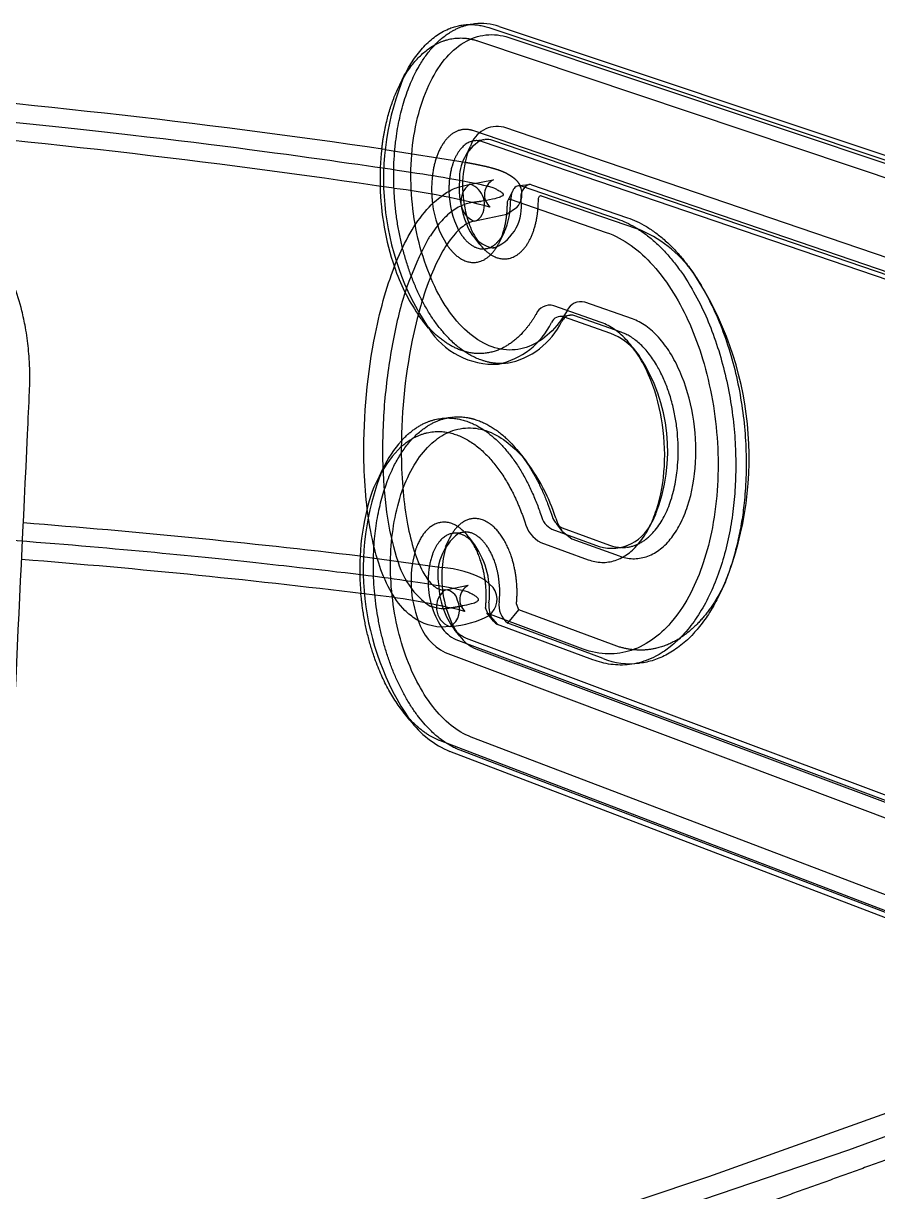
# Model space of a CAD drawing. Header units: millimetres. Extents: x 0 to 1863, y -681 to 0.
# Drawn here: x 1014.34 to 1042.43, y -130.22 to -91.82 of the extents above; entities that cross this region are included whole.
import ezdxf

# ---------------------------------------------------------------- set-up
doc = ezdxf.new("R2010")
doc.units = ezdxf.units.MM
doc.header["$MEASUREMENT"] = 0
doc.layers.add('Make2D$hidden$lines', color=7, linetype='Continuous', true_color=0xffffff)
doc.layers.add('Make2D$visible$lines', color=178, linetype='Continuous', true_color=0x000000)

msp = doc.modelspace()

# ---------------------------------------------------------------- linework, layer by layer
at = {"layer": 'Make2D$hidden$lines'}
for p, q in [((1030.299, -92.287), (1066.528, -104.399)), ((1066.309, -107.541), (1030.141, -95.236)), ((1026.221, -95.963), (1028.865, -96.383)), ((1028.899, -96.161), (1029.046, -95.861)), ((1029.219, -95.676), (1029.519, -95.642)), ((1065.924, -108.009), (1029.78, -95.673)), ((1031.372, -97.488), (1034.531, -98.574)), ((1030.558, -97.886), (1030.237, -98.101)), ((1029.355, -99.085), (1029.164, -98.836)), ((1029.247, -98.929), (1029.313, -99.028)), ((1030.15, -98.688), (1030.007, -98.983)), ((1029.859, -99.193), (1029.533, -99.23)), ((1034.366, -101.535), (1032.803, -100.988)), ((1031.994, -101.449), (1032.316, -101.412)), ((1034.003, -101.975), (1032.44, -101.427)), ((1034.397, -102.494), (1034.591, -102.746)), ((1034.54, -102.682), (1034.495, -102.628)), ((1026.045, -106.703), (1026.164, -106.459)), ((1032.07, -108.518), (1031.878, -108.272)), ((1035.127, -107.958), (1035.013, -108.199)), ((1028.494, -108.58), (1028.81, -108.542)), ((1032.07, -108.518), (1032.375, -108.758)), ((1028.222, -109.019), (1028.35, -108.752)), ((1029.185, -108.959), (1029.008, -108.733)), ((1032.375, -108.758), (1033.932, -109.327)), ((1034.185, -109.04), (1033.894, -109.075)), ((1025.412, -109.335), (1028.109, -109.705)), ((1029.524, -110.12), (1029.792, -110.36)), ((1030.633, -111.097), (1030.555, -110.904)), ((1030.273, -111.533), (1030.633, -111.097)), ((1033.768, -112.26), (1030.633, -111.097)), ((1033.407, -112.699), (1030.273, -111.533)), ((1028.692, -111.966), (1028.508, -111.733)), ((1029.219, -112.38), (1065.036, -125.794)), ((1064.822, -128.878), (1029.064, -115.278)), ((1064.44, -129.343), (1028.706, -115.712))]:
    msp.add_line(p, q, dxfattribs=at)
msp.add_lwpolyline([(1047.111, -126.78), (1041.474, -128.857), (1015.985, -137.521)], dxfattribs=at)
for centre, radius, start, end in [((1035.001, -96.946), 8.819, 157.2714, 213.5628), ((1029.919, -96.119), 0.911, 75.9156, 163.5624), ((1034.712, -96.936), 8.643, 173.4399, 181.5923), ((1030.991, -96.812), 2.166, 154.6436, 159.0178), ((1029.587, -96.232), 0.594, 100.0179, 113.3237), ((1029.582, -96.237), 0.598, 70.6905, 96.0328), ((1032.5, -97.165), 3.718, 167.8546, 199.0316), ((1031.688, -97.237), 3.016, 174.9808, 202.9947), ((1029.423, -97.677), 0.698, 125.4496, 247.679), ((1030.055, -97.451), 0.552, 118.1712, 228.6852), ((1031.167, -97.538), 0.47, 116.8215, 189.3096), ((1023.486, -121.215), 24.163, 75.1467, 82.7737), ((1031.201, -97.303), 2.866, 180.7576, 207.2656), ((1031.143, -97.642), 0.78, 157.0985, 180.7652), ((1030.08, -97.437), 0.656, 316.8178, 25.9075), ((1031.374, -97.59), 0.102, 90.9806, 197.5936), ((1030.956, -97.404), 3.179, 186.2063, 212.16), ((1029.234, -97.843), 1.487, 294.8401, 8.8586), ((1027.923, -97.69), 2.441, 335.8575, 0.8835), ((1033.053, -102.347), 4.052, 35.5329, 68.6128), ((1028.858, -98.067), 1.434, 327.72, 332.98), ((1029.794, -98.614), 0.582, 259.3101, 274.0449), ((1032.481, -97.838), 6.264, 198.4731, 214.5686), ((1032.667, -101.455), 0.486, 73.8639, 157.4042), ((1032.356, -101.711), 0.302, 99.3501, 131.5927), ((1032.346, -101.688), 0.278, 70.1651, 96.2277), ((1029.815, -100.486), 2.541, 212.0303, 273.2576), ((1029.905, -105.862), 5.626, 338.1245, 33.6196), ((1029.685, -108.123), 3.894, 138.473, 154.6973), ((1029.677, -108.659), 4.127, 134.8247, 167.5772), ((1034.284, -109.761), 8.769, 158.2567, 214.4346), ((1032.321, -106.638), 3.1, 331.6538, 334.2248), ((1028.883, -109.128), 0.59, 98.5977, 113.8645), ((1033.101, -107.727), 1.3, 208.4478, 215.1321), ((1030.318, -109.694), 2.181, 155.8572, 159.3796), ((1028.145, -109.769), 1.318, 40.1532, 44.9538), ((1026.889, -110.531), 2.783, 353.0805, 34.3889), ((1034.324, -109.76), 8.922, 177.2693, 185.1393), ((1030.74, -110.147), 3.653, 165.1821, 200.8864), ((1034.047, -107.881), 1.168, 268.3732, 274.3732), ((1031.717, -110.016), 3.621, 175.0784, 206.4703), ((1030.41, -110.178), 2.758, 178.7674, 212.5258), ((1028.62, -111.005), 0.697, 126.0043, 247.0668), ((1030.647, -110.173), 2.653, 182.7925, 213.4646), ((1029.234, -110.76), 0.541, 120.2116, 226.6042), ((1029.254, -110.75), 0.664, 306.8506, 35.8706), ((1023.478, -132.626), 22.142, 75.9562, 83.7274), ((1030.545, -110.968), 0.9, 173.5087, 211.9126), ((1030.716, -110.945), 0.736, 170.6661, 233.0325), ((1030.319, -110.685), 2.071, 212.8814, 216.5518), ((1029.707, -111.218), 1.26, 216.3997, 247.2495), ((1034.322, -110.31), 2.558, 249.0254, 275.9813)]:
    msp.add_arc(centre, radius, start, end, dxfattribs=at)
for points, weights, degree, knots in [([(1030.197, -102.996), (1029.647, -103.044), (1029.101, -102.759), (1027.367, -101.857), (1026.731, -98.87), (1026.095, -95.885), (1027.151, -93.616), (1027.917, -91.969), (1029.18, -91.832)], [710.632197738, 721.694422027, 755.247900225, 662.027298695, 758.036791595, 662.510887144, 756.092887399, 683.159694188, 716.673463659], 2, [3.401153, 3.401153, 3.401153, 5.18271, 5.18271, 10.36542, 10.36542, 15.54813, 15.54813, 19.426469, 19.426469, 19.426469]), ([(1029.107, -97.713), (1030.32, -97.544), (1030.086, -97.351), (1029.023, -96.824), (995.431, -92.612), (918.294, -92.823), (903.762, -93.019), (902.171, -96.198), (901.608, -98.018), (901.568, -99.891), (901.525, -101.915), (902.096, -103.803), (903.774, -108.808), (918.208, -108.416), (994.879, -106.859), (1028.219, -110.092), (1029.273, -110.655), (1029.505, -110.862), (1028.298, -111.042), (1024.746, -111.524), (1025.535, -98.163), (1029.107, -97.713)], [751.847121294, 752.570211607, 753.399712921, 755.66619752, 774.301288111, 770.229364665, 768.928807707, 751.806253133, 752.207691211, 775.073808383, 749.774068946, 750.576428867, 774.194090806, 775.437258918, 779.081500739, 760.170543059, 757.90405846, 757.074557146, 756.351466833, 607.120229652, 603.495412289, 751.847121294], 3, [-161.739504, -161.739504, -161.739504, -161.739504, -125.357539, -88.975575, -52.593611, -16.211647, 4.14569, 4.14569, 9.857085, 9.857085, 9.857085, 16.024627, 16.024627, 36.381964, 72.763928, 109.145892, 145.527856, 181.90982, 181.90982, 181.90982, 205.090854, 205.090854, 205.090854, 205.090854]), ([(1029.355, -99.085), (1029.472, -99.237), (1029.833, -99.574), (1030.499, -99.623), (1031.117, -98.895), (1031.275, -98.056), (1031.276, -97.621)], [754.661347739, 754.515017701, 754.031029092, 753.002396519, 751.865469817, 751.417662005, 751.311700276], 3, [5.730884, 5.730884, 5.730884, 5.730884, 6.449174, 7.739008, 9.028843, 10.318678, 10.318678, 10.318678, 10.318678]), ([(1034.185, -109.04), (1035.717, -108.857), (1035.866, -106.214), (1036.065, -102.698), (1034.003, -101.975)], [682.012997281, 568.804337515, 745.58386537, 526.405752436, 747.438883935], 2, [1.148616, 1.148616, 1.148616, 6.125951, 6.125951, 12.251902, 12.251902, 12.251902]), ([(1028.706, -115.712), (1026.96, -115.046), (1026.179, -112.152), (1025.399, -109.263), (1026.313, -106.858), (1027.039, -104.946), (1028.405, -104.767)], [759.030787868, 665.422539242, 762.180053643, 666.355280421, 760.660591756, 681.12248915, 727.698397909], 2, [0, 0, 0, 5.182711, 5.182711, 10.365422, 10.365422, 14.576375, 14.576375, 14.576375]), ([(1030.555, -110.904), (1030.6, -110.489), (1030.537, -109.58), (1030.022, -108.456), (1029.267, -107.966), (1028.672, -108.221), (1028.417, -108.613), (1028.35, -108.752)], [755.643743661, 755.472362022, 755.350608676, 755.886549528, 756.955860725, 757.958032339, 758.456591005, 758.596711503], 3, [0, 0, 0, 0, 1.289835, 2.579669, 3.869504, 5.159339, 5.736454, 5.736454, 5.736454, 5.736454]), ([(1029.989, -110.825), (1030.026, -110.488), (1029.975, -109.748), (1029.556, -108.833), (1029.1, -108.536), (1028.854, -108.537), (1028.81, -108.542)], [755.809832133, 755.670335449, 755.571233887, 756.007464815, 756.653124246, 757.041078693, 757.112886944], 3, [0, 0, 0, 0, 1.289835, 2.579669, 3.869504, 4.160319, 4.160319, 4.160319, 4.160319]), ([(1037.374, -110.29), (1037.184, -110.677), (1036.58, -111.63), (1035.342, -112.496), (1034.271, -112.447), (1033.768, -112.26)], [744.936705083, 745.317443248, 746.467265236, 748.577450976, 750.219524231, 750.954349312], 3, [14.5658, 14.5658, 14.5658, 14.5658, 16.139524, 18.937257, 21.519366, 21.519366, 21.519366, 21.519366])]:
    msp.add_rational_spline(points, weights, degree=degree, knots=knots, dxfattribs=at)
for points, knots in [([(1032.219, -101.268), (1032.06, -101.538), (1031.708, -102.01), (1031.007, -102.489), (1030.212, -102.612), (1029.423, -102.361), (1028.709, -101.791), (1028.088, -100.961), (1027.595, -99.915), (1027.248, -98.718), (1027.074, -97.439), (1027.077, -96.156), (1027.264, -94.945), (1027.618, -93.88), (1028.13, -93.023), (1028.775, -92.419), (1029.54, -92.143), (1030.06, -92.205), (1030.299, -92.287)], [0, 0, 0, 0, 0.397312, 0.741246, 1.059217, 1.391219, 1.769835, 2.207296, 2.70032, 3.23371, 3.78708, 4.337001, 4.860374, 5.338186, 5.757777, 6.120387, 6.444402, 6.766799, 6.766799, 6.766799, 6.766799]), ([(1033.932, -109.327), (1034.076, -109.379), (1034.376, -109.442), (1034.838, -109.373), (1035.267, -109.144), (1035.644, -108.773), (1035.96, -108.278), (1036.3, -107.444), (1036.503, -106.225), (1036.412, -104.706), (1036.065, -103.489), (1035.63, -102.649), (1035.256, -102.144), (1034.838, -101.76), (1034.524, -101.59), (1034.366, -101.535)], [0, 0, 0, 0, 0.194853, 0.384744, 0.584114, 0.804338, 1.051633, 1.326676, 1.945366, 2.608885, 3.249674, 3.541834, 3.807938, 4.045898, 4.258318, 4.258318, 4.258318, 4.258318]), ([(1029.064, -115.278), (1028.826, -115.188), (1028.359, -114.901), (1027.757, -114.266), (1027.242, -113.433), (1026.832, -112.445), (1026.549, -111.35), (1026.364, -109.873), (1026.441, -108.415), (1026.802, -107.09), (1027.207, -106.254), (1027.708, -105.631), (1028.3, -105.226), (1028.962, -105.068), (1029.67, -105.204), (1030.317, -105.599), (1030.682, -105.974), (1030.849, -106.181)], [0, 0, 0, 0, 0.321919, 0.689665, 1.105188, 1.561109, 2.044695, 2.540436, 3.44897, 3.886382, 4.278577, 4.622983, 4.894224, 5.178751, 5.469312, 5.792754, 6.13042, 6.13042, 6.13042, 6.13042])]:
    msp.add_open_spline(points, degree=3, knots=knots, dxfattribs=at)
at = {"layer": 'Make2D$visible$lines'}
for p, q in [((1028.845, -91.868), (1029.18, -91.832)), ((1029.641, -91.96), (1065.846, -104.057)), ((1029.981, -91.923), (1066.202, -104.015)), ((1029.279, -92.398), (1065.46, -104.526)), ((1026.714, -93.847), (1026.866, -93.539)), ((1065.243, -107.67), (1029.122, -95.348)), ((1065.569, -108.053), (1029.44, -95.71)), ((1029.056, -97.102), (1029.794, -96.964)), ((1030.648, -97.153), (1030.971, -97.116)), ((1031.054, -97.126), (1034.212, -98.21)), ((1030.283, -97.628), (1030.432, -97.324)), ((1030.714, -97.164), (1033.87, -98.249)), ((1030.352, -97.602), (1033.506, -98.69)), ((1030.237, -98.101), (1029.196, -98.319)), ((1036.223, -99.822), (1036.388, -100.04)), ((1033.343, -101.652), (1031.781, -101.105)), ((1027.661, -101.834), (1027.508, -101.637)), ((1033.662, -102.014), (1032.1, -101.466)), ((1030.246, -102.991), (1029.96, -103.024)), ((1028.165, -104.795), (1028.43, -104.764)), ((1030.719, -106.014), (1030.896, -106.241)), ((1031.718, -108.442), (1033.274, -109.01)), ((1032.058, -108.402), (1033.614, -108.969)), ((1031.357, -108.88), (1032.912, -109.449)), ((1037.428, -110.177), (1037.293, -110.467)), ((1028.229, -110.438), (1028.966, -110.291)), ((1029.618, -111.219), (1029.54, -111.026)), ((1029.799, -111.467), (1029.584, -111.194)), ((1029.618, -111.219), (1029.935, -111.574)), ((1032.749, -112.384), (1029.618, -111.219)), ((1033.067, -112.74), (1029.935, -111.574)), ((1028.566, -112.068), (1056.166, -122.402)), ((1028.903, -112.027), (1056.385, -122.307)), ((1028.207, -112.503), (1055.418, -122.721)), ((1034.614, -112.851), (1034.351, -112.884)), ((1027.051, -114.72), (1026.831, -114.445)), ((1051.474, -124.334), (1028.052, -115.403)), ((1051.164, -124.457), (1028.369, -115.754))]:
    msp.add_line(p, q, dxfattribs=at)
for points in [[(1028.376, -111.645, -0.176796), (1027.259, -111.41, -0.057888), (1026.888, -111.114, -0.073017), (1026.389, -110.43, -0.046101), (1026.023, -109.559, -0.03188), (1025.762, -108.52, -0.023966), (1025.6, -107.338, -0.019768), (1025.536, -106.05, -0.05207), (1025.916, -102.015, -0.020775), (1026.22, -100.776, -0.025738), (1026.603, -99.664, -0.034462), (1027.063, -98.713, -0.050597), (1027.607, -97.944, -0.074582), (1028.258, -97.386, -0.049186), (1028.633, -97.204), (1029.037, -97.105)], [(1029.176, -98.322, 0.055874), (1029.045, -98.353, 0.050336), (1028.896, -98.425, 0.072124), (1028.535, -98.738, 0.048822), (1028.136, -99.303, 0.034304), (1027.75, -100.101, 0.025641), (1027.407, -101.094, 0.020762), (1027.126, -102.235, 0.052014), (1026.768, -106.019, 0.019753), (1026.827, -107.213, 0.023937), (1026.973, -108.282, 0.031695), (1027.195, -109.173, 0.045609), (1027.475, -109.842, 0.068951), (1027.768, -110.251, 0.057928), (1027.919, -110.373, 0.048336), (1028.01, -110.418, 0.062996), (1028.11, -110.441), (1028.222, -110.439)]]:
    msp.add_lwpolyline(points, format="xyb", dxfattribs=at)
msp.add_lwpolyline([(1016.619, -136.506), (1036.884, -129.719), (1044.081, -127.145)], dxfattribs=at)
for centre, radius, start, end in [((1029.373, -93.699), 1.877, 71.0993, 95.9099), ((986.79, -365.743), 272.646, 81.68458, 85.58864), ((986.903, -362.796), 268.492, 81.51373, 85.46155), ((1030.103, -96.893), 1.421, 121.9084, 183.2445), ((1031.367, -96.951), 2.566, 159.1284, 167.2201), ((1028.79, -97.777), 0.715, 325.9993, 69.842), ((1030.991, -97.305), 0.19, 70.5872, 95.7981), ((1034.934, -96.974), 8.864, 181.3072, 198.7466), ((1030.657, -97.393), 0.235, 76.0279, 163.0953), ((1030.353, -97.704), 0.102, 91.0298, 197.6725), ((1029.124, -98.027), 0.299, 280.1447, 329.9778), ((1030.065, -98.032), 1.215, 198.4097, 251.8453), ((1031.526, -97.508), 2.686, 198.8971, 211.9495), ((1027.199, -106.105), 11.01, 338.2917, 33.4267), ((1031.646, -101.571), 0.485, 73.8333, 157.512), ((1029.416, -100.525), 2.557, 282.2679, 333.8298), ((1029.778, -100.506), 2.529, 280.6806, 334.0245), ((1032.009, -101.776), 0.323, 73.6884, 157.5507), ((1032.484, -101.86), 0.498, 131.2787, 150.3722), ((1032.947, -103.857), 1.976, 38.642, 68.799), ((1025.912, -109.974), 6.227, 17.676, 36.8286), ((1033.054, -109.68), 7.65, 165.5504, 177.4103), ((993.576, -375.42), 267.983, 83.17712, 85.55678), ((1031.835, -107.961), 1.036, 193.593, 242.535), ((1032.034, -107.83), 0.689, 193.5377, 242.6556), ((1032.373, -107.79), 0.688, 193.5473, 242.6803), ((1033.362, -107.588), 1.595, 198.0641, 208.3544), ((1033.692, -107.633), 1.439, 253.1141, 340.6124), ((1029.699, -109.966), 1.735, 127.4135, 191.1918), ((1030.976, -109.912), 2.875, 160.0861, 175.8792), ((1034.055, -107.779), 1.27, 249.6514, 268.1214), ((994, -368.279), 259.629, 82.94287, 85.51993), ((1027.82, -113.309), 3.616, 61.8781, 85.4064), ((1028.193, -110.871), 0.433, 11.4586, 86.1221), ((1028.032, -111.085), 0.657, 301.5083, 27.1469), ((1028.187, -108.544), 3.105, 273.9939, 298.1583), ((1028.998, -110.948), 1.745, 196.7217, 243.0426), ((1028.995, -111.073), 1.084, 212.839, 246.6535), ((1029.325, -111.043), 1.07, 213.6451, 246.8121), ((1030.558, -110.532), 2.354, 207.7857, 212.724), ((1030.059, -111.276), 0.322, 216.3341, 247.4081), ((1029.617, -112.807), 3.2, 216.7085, 247.0449)]:
    msp.add_arc(centre, radius, start, end, dxfattribs=at)
msp.add_rational_spline([(1026.867, -93.539), (1027.931, -91.389), (1029.641, -91.96)], [750.460287368, 661.162752565, 751.093849734], degree=2, dxfattribs=at)
for points, weights, degree, knots in [([(1026.126, -95.949), (1026.211, -95.214), (1026.601, -93.752), (1027.761, -92.344), (1028.78, -92.229), (1029.279, -92.398)], [756.866443473, 756.551505133, 755.580215229, 753.41786414, 751.797634056, 751.060496603], 3, [13.265642, 13.265642, 13.265642, 13.265642, 15.548133, 18.139489, 20.730845, 20.730845, 20.730845, 20.730845]), ([(1029.122, -95.348), (1028.873, -95.263), (1028.364, -95.36), (1027.826, -96.247), (1027.736, -97.19), (1027.787, -97.686), (1027.795, -97.748)], [752.016055541, 752.38278399, 753.20288293, 754.261530478, 754.631087706, 754.671327617, 754.673940859], 3, [0, 0, 0, 0, 1.289835, 2.579669, 3.869504, 4.051714, 4.051714, 4.051714, 4.051714]), ([(1029.44, -95.71), (1028.749, -95.474), (1028.44, -96.5), (1028.322, -96.912), (1028.335, -97.341)], [752.308542607, 621.779643972, 754.062654327, 744.90683447, 754.062654327], 2, [0, 0, 0, 2.579669, 2.579669, 2.939817, 2.939817, 2.939817]), ([(1028.865, -96.383), (1028.927, -96.395), (1028.99, -96.406), (1029.052, -96.418), (1029.168, -96.44), (1029.283, -96.464), (1029.399, -96.489), (1029.559, -96.522), (1029.718, -96.561), (1029.874, -96.608), (1029.93, -96.624), (1029.985, -96.643), (1030.04, -96.664), (1030.086, -96.681), (1030.131, -96.7), (1030.175, -96.722), (1030.207, -96.738), (1030.239, -96.755), (1030.271, -96.773), (1030.295, -96.787), (1030.316, -96.799), (1030.341, -96.814), (1030.385, -96.841), (1030.428, -96.87), (1030.469, -96.903), (1030.493, -96.922), (1030.516, -96.942), (1030.537, -96.964), (1030.591, -97.019), (1030.636, -97.081), (1030.67, -97.15)], [754.892444038, 754.843520322, 754.794063197, 754.743860724, 754.713049679, 754.713049679, 754.743860724, 754.3008605, 754.3008605, 754.743860724, 754.432306593, 754.432306593, 754.743860724, 754.243230838, 754.243230838, 754.743860724, 754.507668117, 754.507668117, 754.743860724, 754.695387304, 754.654379549, 754.60648945, 753.494094446, 753.494094446, 754.60648945, 753.8120669, 753.8120669, 754.60648945, 748.04084528, 748.04084528, 754.60648945], 3, [131.059804, 131.059804, 131.059804, 131.059804, 131.284657, 131.284657, 131.284657, 131.434783, 131.434783, 131.434783, 131.642466, 131.642466, 131.642466, 131.716445, 131.716445, 131.716445, 131.77869, 131.77869, 131.77869, 131.824833, 131.824833, 131.824833, 131.980211, 131.980211, 131.980211, 132.046232, 132.046232, 132.046232, 132.085185, 132.085185, 132.085185, 132.182324, 132.182324, 132.182324, 132.182324]), ([(1028.264, -99.096), (1028.399, -99.297), (1028.785, -99.687), (1029.481, -99.738), (1030.097, -99.011), (1030.255, -98.171), (1030.256, -97.735)], [754.264301331, 754.100806343, 753.591065021, 752.513636224, 751.376709522, 750.928901711, 750.822939982], 3, [5.574436, 5.574436, 5.574436, 5.574436, 6.449174, 7.739008, 9.028843, 10.318678, 10.318678, 10.318678, 10.318678]), ([(1033.87, -98.249), (1038.167, -99.725), (1037.748, -107.05), (1037.33, -114.328), (1033.067, -112.74)], [746.061273519, 523.167330214, 742.218735062, 526.488471157, 750.758076082], 2, [0, 0, 0, 10.759683, 10.759683, 21.519366, 21.519366, 21.519366]), ([(1034.212, -98.21), (1038.511, -99.686), (1038.09, -107.009), (1037.776, -112.465), (1034.614, -112.851)], [746.224193617, 523.282532121, 742.38165516, 567.906282002, 681.171248978], 2, [0, 0, 0, 10.759683, 10.759683, 19.459828, 19.459828, 19.459828]), ([(1028.653, -98.616), (1029.116, -99.461), (1029.71, -99.176), (1029.915, -99.077), (1030.07, -98.833)], [737.167084063, 631.271756855, 752.723093307, 705.129524531, 691.588155921], 2, [5.339069, 5.339069, 5.339069, 7.739008, 7.739008, 8.666715, 8.666715, 8.666715]), ([(1031.198, -101.385), (1030.859, -101.967), (1029.988, -102.782), (1028.526, -102.674), (1027.664, -101.873), (1027.323, -101.392)], [750.23531701, 750.902752764, 752.45668721, 754.720427464, 755.882449636, 756.302949552], 3, [0, 0, 0, 0, 2.591356, 5.182711, 7.348296, 7.348296, 7.348296, 7.348296]), ([(1026.77, -105.542), (1027.606, -104.62), (1028.654, -104.827), (1030.427, -105.178), (1031.365, -107.992)], [714.035505806, 697.39914202, 755.748181866, 657.91403112, 752.265710047], 2, [12.300748, 12.300748, 12.300748, 15.548133, 15.548133, 20.730845, 20.730845, 20.730845]), ([(1028.43, -104.764), (1028.713, -104.732), (1028.992, -104.788), (1030.766, -105.138), (1031.704, -107.951)], [1, 0.987836456951, 1, 0.870547299486, 0.995393014059], 2, [0, 0, 0, 0.239425, 0.239425, 5.422136, 5.422136, 5.422136]), ([(1026.767, -105.732), (1026.808, -105.696), (1027.275, -105.307), (1028.316, -105.043), (1029.814, -106.018), (1030.564, -107.41), (1030.828, -108.204)], [758.243442084, 758.170709215, 757.335729596, 755.627771963, 753.511342678, 752.674117617, 752.453380094], 3, [12.707543, 12.707543, 12.707543, 12.707543, 12.956778, 15.548133, 18.139489, 20.730845, 20.730845, 20.730845, 20.730845]), ([(1029.54, -111.026), (1029.585, -110.611), (1029.522, -109.701), (1029.008, -108.577), (1028.254, -108.086), (1027.578, -108.376), (1027.293, -108.928), (1027.208, -109.213)], [755.154983366, 754.983601728, 754.861848382, 755.397789234, 756.467100431, 757.606517577, 758.193678213, 758.397182126], 3, [0, 0, 0, 0, 1.289835, 2.579669, 3.869504, 5.159339, 6.168769, 6.168769, 6.168769, 6.168769]), ([(1029.078, -108.838), (1028.931, -108.691), (1028.564, -108.491), (1028.011, -108.728), (1027.703, -109.415), (1027.653, -109.936), (1027.652, -110.118)], [756.056382577, 756.252017612, 756.781820915, 757.714804048, 758.370760185, 758.576744927, 758.622658015], 3, [2.838593, 2.838593, 2.838593, 2.838593, 3.869504, 5.159339, 6.449174, 7.121734, 7.121734, 7.121734, 7.121734]), ([(1028.052, -115.403), (1027.559, -115.216), (1026.599, -114.401), (1025.727, -112.467), (1025.485, -111.084), (1025.438, -110.559)], [758.575380705, 759.313233272, 760.642305036, 761.558665352, 761.604676154, 761.549600393], 3, [0, 0, 0, 0, 2.591356, 5.182711, 6.753394, 6.753394, 6.753394, 6.753394]), ([(1069.048, -116.227), (1068.733, -116.589), (1068.398, -116.93), (1068.042, -117.25), (1067.353, -117.875), (1066.552, -118.481), (1065.663, -119.074), (1064.613, -119.773), (1063.437, -120.454), (1062.161, -121.122), (1061.802, -121.31), (1061.442, -121.493), (1061.081, -121.673), (1060.693, -121.865), (1060.304, -122.054), (1059.914, -122.239), (1059.061, -122.643), (1058.202, -123.034), (1057.338, -123.414), (1055.361, -124.278), (1053.369, -125.106), (1051.361, -125.897), (1049.109, -126.787), (1046.847, -127.651), (1044.575, -128.489), (1042.178, -129.374), (1039.773, -130.24), (1037.362, -131.088), (1034.961, -131.933), (1032.554, -132.765), (1030.143, -133.584), (1027.892, -134.349), (1025.637, -135.105), (1023.379, -135.853), (1022.36, -136.191), (1021.34, -136.527), (1020.32, -136.861), (1019.715, -137.06), (1019.107, -137.258), (1018.499, -137.459), (1017.567, -137.766), (1016.636, -138.077), (1015.725, -138.415), (1015.328, -138.562), (1014.935, -138.717), (1014.544, -138.88), (1014.198, -139.025), (1013.857, -139.182), (1013.521, -139.35), (1013.304, -139.458), (1013.091, -139.574), (1012.882, -139.697)], [1, 0.998768930777, 0.998768930777, 1, 0.996921682865, 0.993892343661, 0.990917963937, 0.987428134692, 0.984010070181, 0.980655959742, 0.980619845878, 0.980619845878, 0.980655959742, 0.980628435053, 0.980628435053, 0.980655959742, 0.980590663085, 0.980590663085, 0.980655959742, 0.980543150892, 0.980543150892, 0.980655959742, 0.980612659898, 0.980612659898, 0.980655959742, 0.980636276192, 0.980636276192, 0.980655959742, 0.980646179983, 0.980646179983, 0.980655959742, 0.980651092161, 0.980651092161, 0.980655959742, 0.980655123544, 0.980655123544, 0.980655959742, 0.979712881876, 0.978770182994, 0.977827199285, 0.976387098084, 0.97493860999, 0.97348153322, 0.973333195187, 0.973333195187, 0.97348153322, 0.973112917428, 0.973112917428, 0.97348153322, 0.973092252589, 0.973092252589, 0.97348153322], 3, [0, 0, 0, 0, 0.608106, 0.608106, 0.608106, 7.965905, 7.965905, 7.965905, 16.593516, 16.593516, 16.593516, 17.107099, 17.107099, 17.107099, 17.656542, 17.656542, 17.656542, 18.855788, 18.855788, 18.855788, 21.597602, 21.597602, 21.597602, 24.674922, 24.674922, 24.674922, 27.922817, 27.922817, 27.922817, 31.158497, 31.158497, 31.158497, 34.180944, 34.180944, 34.180944, 35.545239, 35.545239, 35.545239, 38.089686, 38.089686, 38.089686, 41.979883, 41.979883, 41.979883, 42.517638, 42.517638, 42.517638, 42.994778, 42.994778, 42.994778, 43.302899, 43.302899, 43.302899, 43.302899])]:
    msp.add_rational_spline(points, weights, degree=degree, knots=knots, dxfattribs=at)
for points, knots in [([(1012.855, -139.628), (1013.395, -128.192), (1013.957, -116.285), (1014.523, -104.31), (1014.558, -103.486), (1014.541, -102.906), (1014.483, -102.276), (1014.397, -101.748), (1014.272, -101.159), (1014.061, -100.492), (1013.76, -99.819), (1013.44, -99.28), (1013.052, -98.778), (1012.537, -98.275), (1012.014, -97.936), (1011.543, -97.729), (1011.179, -97.604), (1010.737, -97.511), (1010.253, -97.472), (1009.844, -97.484), (1009.555, -97.519), (1009.378, -97.548), (1008.041, -97.8), (1006.734, -98.035), (1005.468, -98.252)], [0, 0, 0, 0, 14.549463, 15.149275, 15.234663, 15.597911, 15.885561, 16.039213, 16.27708, 16.650521, 16.926155, 17.212619, 17.445423, 17.732042, 18.124153, 18.232274, 18.384842, 18.61303, 18.804752, 19.000744, 19.132468, 19.173821, 19.228849, 20.861367, 20.861367, 20.861367, 20.861367]), ([(1033.506, -98.69), (1033.801, -98.791), (1034.358, -99.098), (1035.108, -99.792), (1035.747, -100.673), (1036.286, -101.716), (1036.718, -102.9), (1037.134, -104.664), (1037.248, -106.543), (1037.039, -108.333), (1036.738, -109.522), (1036.313, -110.555), (1035.776, -111.403), (1035.111, -112.06), (1034.377, -112.463), (1033.55, -112.592), (1033.015, -112.483), (1032.749, -112.384)], [0, 0, 0, 0, 0.394864, 0.801423, 1.290579, 1.773561, 2.289786, 2.889523, 4.073679, 4.666075, 5.175585, 5.628693, 6.081399, 6.444172, 6.80897, 7.131291, 7.491795, 7.491795, 7.491795, 7.491795]), ([(1032.912, -109.449), (1033.055, -109.502), (1033.356, -109.564), (1033.817, -109.496), (1034.245, -109.266), (1034.621, -108.895), (1034.936, -108.4), (1035.276, -107.565), (1035.478, -106.346), (1035.386, -104.827), (1035.04, -103.609), (1034.605, -102.768), (1034.232, -102.262), (1033.814, -101.878), (1033.5, -101.708), (1033.343, -101.652)], [0, 0, 0, 0, 0.194609, 0.38422, 0.583343, 0.803403, 1.050631, 1.325702, 1.944665, 2.608605, 3.249777, 3.542054, 3.808196, 4.046096, 4.258353, 4.258353, 4.258353, 4.258353])]:
    msp.add_open_spline(points, degree=3, knots=knots, dxfattribs=at)

doc.saveas('drawing.dxf')
